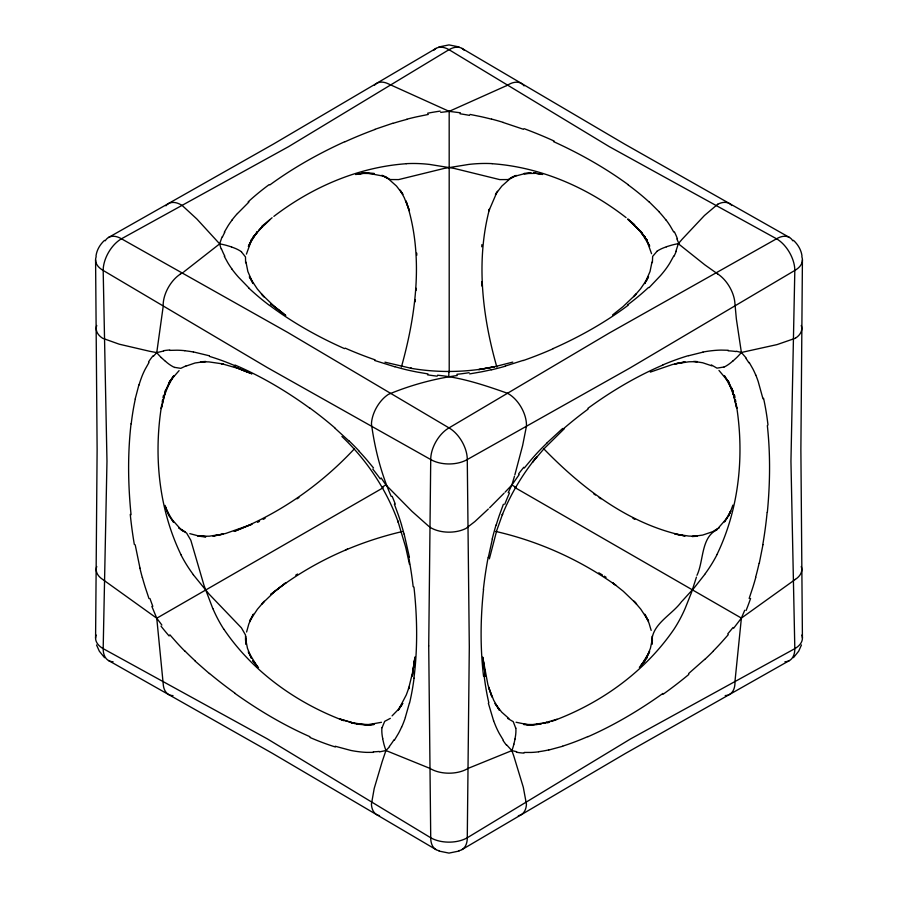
<?xml version="1.0" encoding="UTF-8"?>
<svg xmlns="http://www.w3.org/2000/svg" width="898" height="898" viewBox="0 0 898 898"><rect width="100%" height="100%" fill="white"/><g stroke="black" fill="none" stroke-linecap="round" stroke-linejoin="round"><path stroke-width="1.35" d="M448.82 372.21L448.82 371.446M449.213 370.605L449.18 111.363L388.531 83.941A25.694 14.817 59.4 0 0 374.477 85.276M95.581 638.085L97.119 449.449L95.581 259.904M802.419 259.915L800.881 449.651L802.419 638.096M163.178 305.937L163.212 303.647A25.694 14.66 -60 0 1 180.229 274.204M681.38 601.896C671.378 615.59 649.972 624.806 651.97 644.304L652.386 638.736L650.433 648.277L646.392 658.212L649.624 651.578L640.521 666.507L647.177 657.201L643.428 662.376M481.766 246.782L481.867 244.66M416.021 290.525L416.156 288.292M163.088 307.116L156.757 352.622L153.412 356.248M415.134 301.807L415.336 299.539M767.341 512.343C770.102 483.517 770.484 454.366 767.341 425.551M483.551 589.391C480.486 618.206 480.104 647.391 483.551 676.194M131.063 423.699C127.583 453.928 128.021 484.538 131.063 514.79M413.944 678.102C417.75 647.896 417.312 617.24 413.944 587.011M744.734 610.247L741.389 618.093L734.968 681.436A25.761 14.884 60.6 0 1 725.214 695.58M414.371 660.872L412.328 676.071L414.966 656.999L412.766 671.693L408.511 688.99L409.129 687.082L406.311 694.861L398.375 710.06L402.641 703.415L398.027 709.779L392.067 715.886M651.97 262.081L650.029 271.51L644.753 283.566L648.536 276.696L646.021 281.22M382.065 727.672L384.692 721.352L390.349 718.344M652.128 636.278L652.408 640.757M161.775 404.369C153.468 454.815 158.62 508.369 180.981 554.706M762.974 544.637L759.281 563.271M96.007 255.975C96.771 249.936 100.093 244.391 104.55 240.338M162.156 402.147L162.572 399.936M488.344 557.355L492.396 538.912M515.048 739.054L513.869 744.184M246.591 632.012L248.869 623.807L253.404 614.165L249.543 621.169L257.423 609.237L264.27 601.278L261.565 604.174L274.361 591.872L285.957 582.645L270.792 594.386C309.092 563.832 354.665 542.661 402.315 531.549M162.998 397.724L163.447 395.513M135.194 398.936L138.876 384.973M246.422 254.123L251.676 239.643L248.376 246.422L250.441 242.202M489.365 558.825L496.751 530.482L502.633 513.993L502.207 514.969C510.839 493.9 522.569 474.11 537.038 456.532L532.447 462.257L543.986 448.764L564.438 428.571M165.602 390.159L161.27 408.568L164.951 393.178L163.705 397.41L169.958 380.999L165.21 391.449L173.583 376.049L169.419 382.2L173.583 376.049M409.409 703.089L405.368 717.266M245.625 262.833L245.48 256.918L241.416 251.855M514.857 474.885L522.636 445.498L526.441 426.247A25.761 15.064 60 0 0 507.482 393.268C484.819 385.264 461.561 377.463 437.573 375.218M401.395 367.035C416.335 313.604 423.923 254.549 406.019 200.961L409.443 210.839L404.212 197.582L400.138 190.129L402.899 194.406L396.478 186.043L389.272 179.622M514.453 476.322L511.871 485.01L508.212 492.676M696.96 575.326C703.886 560.823 700.833 537.251 717.21 529.652M696.444 577.111L691.494 592.523L685.152 608.406A182.474 148.978 60.2 0 1 674.095 629.083C644.719 672.041 600.369 703.639 551.765 721.386M245.592 640.97L245.513 635.009L241.416 627.848L208.931 593.96L193.272 574.698M749.168 598.438L752.939 587.056A181.362 101.452 -61.8 0 0 755.768 577.392M801.465 644.944L798.704 651.151L793.45 657.662M729.771 513.723L732.891 505.125M503.396 504.261L499.299 515.463A181.362 107.839 -58.1 0 0 496.224 524.982M675.925 251.227L678.349 243.672L682.11 239.272L704.459 215.498L717.771 204.216M222.075 236.825L219.651 243.874L221.11 248.937M730.31 511.927L730.658 511.13L728.121 516.833L730.31 511.927L724.417 521.951L727.077 518.023L718.77 527.508M717.019 554.459C739.38 508.122 744.543 454.568 736.225 404.111M673.691 256.121L669.829 263.069A181.104 108.332 1.5 0 1 665.957 268.85A215.576 128.953 1.5 0 1 660.423 275.708L649.108 287.641M496.762 192.554L488.871 210.918L489.489 209.01C475.839 260.779 482.305 316.208 496.875 367.125M224.309 232.212L228.171 225.623A181.104 100.677 -1.5 0 1 232.043 220.122M249.666 243.818L257.502 231.471L250.935 240.63L254.078 236.331M148.989 362.5L145.218 369.157A181.519 100.845 61.5 0 0 142.389 375.263A219.045 121.533 61.6 0 0 138.977 385.074M647.189 279.087L640.6 288.741L633.786 296.666L636.435 293.826L623.1 306.588L612.593 314.951M497.481 191.263L495.438 194.451L501.836 186.088L509.031 179.667M399.913 707.669L402.641 703.415M394.379 740.244L398.476 733.408A181.519 108.636 58.5 0 0 401.541 727.155M505.114 492.138L511.871 485.01L519.179 474.604M795.359 579.39L741.389 618.093L733.632 628.252M704.728 574.462L694.154 587.909L681.997 601.256M170.923 379.977L179.084 370.627M254.583 235.59L257.322 232.167L252.787 237.644L261.98 227.048L258.95 230.214L269.669 220.01M524.286 468.038L531.077 459.866A182.114 108.276 -61.9 0 1 538.609 451.458A215.015 127.853 -61.9 0 1 547.084 442.961M640.689 665.811L645.224 660.322L639.354 667.337M513.533 176.39L508.044 179.566L499.748 179.611L454.107 168.397L429.637 164.435A182.474 149.001 60.2 0 0 406.21 163.661M728.278 634.673L721.195 642.676A182.114 101.889 -58.2 0 1 713.382 650.915M389.575 746.721L385.927 750.526L382.189 761.583L374.219 788.433L371.424 804.137A25.694 14.828 -59.4 0 0 379.528 815.631M237.499 213.544L248.892 202.084M354.351 448.865C320.934 484.617 279.817 513.533 234.176 531.403L252.001 524.23L225.589 533.491L212.916 536.095L223.131 534.153L209.245 536.196L197.919 536.229L205.844 536.656L198.054 535.803L189.804 533.636M504.092 493.193L489.635 507.74M488.344 509.009L474.907 521.536L466.017 528.406A25.694 14.985 0 0 1 432.005 528.406L429.873 527.193M547.039 442.837L562.653 428.469M704.683 659.379L688.665 673.522M261.745 226.375L272.094 217.754M185.819 365.957L180.79 368.348L174.65 367.361M732.959 361.03L736.82 357.438A61.075 49.996 -60 0 0 741.366 352.476L777.028 344.608L795.359 338.254M273.868 216.373C311.976 187.211 358.066 167.151 406.233 163.728M656.954 251.373L652.655 256.39L652.375 262.62M628.173 305.253C605.016 322.595 579.603 336.829 553.179 348.559M269.827 184.954C293.152 167.859 318.521 153.648 344.821 141.66M587.943 408.309C611.302 391.281 636.334 376.385 662.937 365.015M662.937 693.424C639.41 710.206 614.423 725.079 587.943 736.73M183.787 271.914L219.651 243.874L196.875 219.011L182.182 205.485A25.761 14.884 60.6 0 0 165.917 205.81M714.55 530.92L719.085 527.766L712.473 531.796M182.889 272.532L180.229 274.171M297.081 498.817L298.944 497.559M295.723 575.169L297.552 574.047M382.391 486.918L382.941 486.626M436.046 48.38L273.587 143.972L108.535 237.465M461.965 849.609L625.367 753.489L789.465 660.524M383.21 487.726L156.757 618.217L102.619 579.378A25.694 14.828 0.5 0 1 96.748 566.526M428.952 526.464L411.924 511.299L385.927 484.931L383.199 486.48M509.525 179.14L516.305 175.413L511.321 177.748M263.226 519.358L265.123 518.337M257.569 522.355L259.455 521.379M506.708 85.579L507.595 85.142A25.761 14.873 -59.5 0 1 524.073 85.894M506.45 85.703L449.18 111.363L440.716 112.385M468.015 768.419L511.871 750.605L516.664 751.705M723.867 367.035L716.941 368.135L711.396 364.936M186.021 366.092L195.091 362.983L205.575 361.512L200.501 361.759L208.953 361.905L223.131 363.959L221.177 363.555L238.195 368.449L251.956 373.837L234.187 366.676L248.308 372.468M711.8 531.986L702.685 535.073L692.291 536.499L697.353 536.241L688.901 536.084L674.869 534.041L685.095 535.983C629.599 524.802 582.207 488.445 543.526 448.551M650.309 372.109L672.58 364.465L685.118 361.905L674.869 363.847L688.934 361.793L697.398 361.625L693.582 361.423M374.904 129.334L392.853 123.228M515.183 176.165L523.545 173.943L531.189 173.033L523.949 173.55L535.186 173.381M523.096 360.401L505.147 366.103M547.522 722.856L549.643 722.127M666.383 246.748L671.771 245.12A62.433 50.962 0 0 1 678.338 243.65M381.459 722.295L366.665 724.978L374.051 724.45L366.665 724.978M438.853 46.977L449 44.9L459.024 46.932M459.147 851.023L449 853.1L438.976 851.068M96.748 325.48A25.694 14.839 -0.6 0 0 102.63 338.265L119.232 344.192L149.719 351.298L156.757 352.622L163.616 351.028M562.653 746.272L548.745 750.032M557.052 719.231L542.852 723.406L547.151 722.374L529.887 725.135L541.146 724.057L536.072 724.495M688.665 355.72L702.932 352.162M512.758 362.107L496.167 366.339L478.746 369.606L494.764 366.777C467.061 372.446 438.325 373.029 410.453 368.214L411.677 368.416L384.95 362.175M457.284 375.521C433.824 378.776 410.307 385.253 388.407 394.368A25.694 14.974 -60 0 0 371.446 423.845C374.792 448.63 381.1 473.594 391.259 496.471M428.301 114.439L416.571 116.852A181.104 101.384 -1.8 0 0 406.805 119.221M355.653 174.538L364.655 172.977L357.617 174.145M469.699 373.894L481.429 371.839A181.104 107.625 1.8 0 0 491.195 369.74M379.461 751.884L385.927 750.526L429.985 768.407A25.761 14.705 0 0 0 468.004 768.407M361.961 173.494L368.315 172.854L356.888 173.943M169.845 350.377L176.917 350.209A181.823 108.804 61.5 0 1 184.719 350.658M373.523 752.367L366.732 752.378A181.823 101.025 58.5 0 1 359.211 751.761A214.577 119.221 58.5 0 1 350.815 750.436L335.201 746.238M371.323 724.641L356.607 724.08L368 725.169L350.748 722.475L355.036 723.507L339.938 719.051L356.674 724.057M535.23 724.574L523.635 724.439L531.201 724.989L526.542 724.641M362.96 173.415L374.365 173.561L366.956 173.022L382.761 176.019M524.286 752.445L531.077 752.445A182.114 101.16 -58.5 0 0 538.609 751.817M200.759 536.387L205.844 536.656M728.278 350.265L721.195 350.097A182.114 109.006 -61.5 0 0 713.382 350.557A217.832 130.536 -61.7 0 0 702.954 352.05M492.138 163.705C540.978 167.14 587.685 187.682 626.063 217.597M449.18 111.363L460.427 112.789M694.929 361.535L702.719 362.77L711.856 365.845M528.372 724.776L516.047 722.25M427.953 373.905L417.491 372.109A182.036 108.164 -1.8 0 1 406.468 369.774A214.914 127.707 -1.8 0 1 394.896 366.698M540.686 174.111L533.681 172.944L542.639 174.493M470.047 114.428L480.509 116.549A182.036 101.912 1.8 0 1 491.532 119.187M193.407 351.926L209.402 355.799M181.059 529.865L186.604 533.064L190.825 540.248L204.026 585.44L212.826 608.631M736.27 351.219L741.389 352.499L746.283 358.122M507.718 718.456L513.241 721.655L515.733 728.188M495.561 531.403C538.677 541.213 579.794 559.723 615.848 585.294L612.784 582.892L623.268 591.243L636.559 603.995L633.921 601.144L640.701 609.069L648.603 621.102L644.831 614.221L649.018 623.156L651.162 630.418M394.817 366.788L374.589 360.457M503.183 122.487L523.411 129.267M231.617 246.95L226.229 245.322A62.433 51.029 0 0 0 219.662 243.863M384.759 176.345L390.282 179.544L398.6 179.6L444.286 168.397L468.745 164.424A182.159 148.731 -60.1 0 1 492.149 163.627M343.833 720.701C296.194 702.808 252.619 671.659 223.905 629.251M235.074 365.071C261.644 376.43 286.63 391.292 309.945 408.298M309.945 736.708C283.51 725.09 258.568 710.251 235.074 693.492M344.54 348.637C318.161 336.941 292.793 322.741 269.669 305.421M553.46 141.57C579.715 153.536 605.05 167.713 628.331 184.797M386.825 177.647L381.818 175.301L388.789 179.117M632.91 518.303L634.796 519.325M789.477 237.476L624.559 144.062L461.965 48.391M108.535 660.535L272.498 753.388L436.046 849.62M514.902 486.75L515.879 487.3L511.871 485.01M515.138 487.681L741.389 618.093M717.906 274.103L704.896 264.899L679.303 244.503L676.89 238.969M598.809 572.801L602.479 575.034M185.482 531.986L178.848 527.945L183.394 531.111M604.298 576.157L606.105 577.291M599.146 497.559L600.998 498.817M593.578 493.687L595.43 494.989M282.724 313.121L270.635 303.782L285.766 315.512L274.204 306.297L261.441 294.005L264.135 296.912L257.311 288.954L249.33 276.775L253.034 283.521L247.859 271.499L245.996 262.104M508.885 718.49L501.679 712.125L495.023 703.471L499.333 710.127L493.709 700.26L488.557 687.161L491.969 697.005L487.895 684.68L482.72 657.089L485.391 676.16L483.349 660.962M627.825 218.989L634.706 224.725M209.402 673.601L195.158 661.108M165.445 361.4L161.314 357.561M335.201 428.425L349.086 441.131M180.105 528.529L170.856 518.236L173.527 522.165L167.286 511.355L169.834 517.057L167.623 512.152M649.209 201.904L659.413 212.063M718.972 370.425L728.66 381.998L724.473 375.835L732.858 391.225L728.087 380.763L734.351 397.174L731.634 388.104L734.351 397.174M518.348 815.71A25.694 14.817 59.4 0 0 526.441 804.226L523.309 787.299L513.813 756.082L511.871 750.605L506.517 744.723M641.599 232.223L627.904 219.314L639.309 230.169L636.278 226.992L645.336 237.476L640.813 231.987L647.267 240.585L640.633 231.302L649.692 246.209L646.47 239.575L651.566 253.719M248.791 287.82L238.587 277.269A217.72 130.367 -1.6 0 1 231.886 269.063M793.417 240.294C797.873 244.368 801.229 249.913 801.993 255.975M104.583 657.706L99.341 651.207L96.535 644.955M341.914 436.495C366.968 460.225 386.544 489.691 398.241 522.176L397.848 520.963L405.739 547.353L409.522 564.46M169.845 634.785L176.917 642.788A181.823 101.743 58.2 0 0 184.719 651.016M258.512 667.528L252.686 660.546L257.389 666.731L248.308 651.791L251.462 658.29L247.455 648.266L245.581 638.759L245.996 644.326L245.872 636.491M373.523 467.959L366.732 459.798A181.823 108.074 61.9 0 0 359.211 451.402M161.864 625.042L156.757 618.217L151.863 606.419M381.122 477.927L385.927 484.931M503.396 740.334L499.299 733.498A181.362 108.568 -58.5 0 1 496.224 727.245A213.264 127.673 -58.5 0 1 493.619 720.701M749.168 362.365L752.939 369.022A181.362 100.733 -61.5 0 1 755.768 375.128M673.725 232.01L670.323 226.139A182.036 101.193 1.5 0 0 666.024 219.931M224.276 256.312L227.677 262.519A182.036 108.883 -1.5 0 0 231.976 269.041M394.379 504.182L398.476 515.373A181.519 107.917 58.1 0 1 401.541 524.892M165.692 507.269L168.195 513.959L165.064 505.372M493.586 720.735L488.344 703.19M148.989 598.573L145.218 587.191A181.519 101.564 61.8 0 1 142.389 577.526M404.179 534.187L409.409 557.254M733.082 392.931L736.764 408.321L732.42 389.912M139.976 568.097L135.194 544.783M762.974 398.802L758.193 381.515A213.264 118.446 -61.5 0 0 755.813 375.095M734.553 395.255L735.002 397.466M382.649 738.616L383.906 744.116A61.479 49.985 60 0 0 385.949 750.515M741.389 352.499L736.36 318.992L734.934 303.569A25.694 14.705 60 0 0 717.906 274.092M735.428 399.677L735.844 401.889M156.757 618.217L163.212 683.928A25.694 14.839 -60.5 0 0 173 695.624M481.979 286.148L481.766 281.68M416.728 253.101L416.784 255.257M448.82 371.693L448.82 376.183M345.461 549.958A353.52 212.343 2.2 0 1 347.548 549.048M379.259 751.435A169.385 93.1 56.9 0 1 373.287 751.817M335.369 746.979A351.241 193.788 58 0 1 310.057 737.505M235.096 693.256A351.241 193.25 57.8 0 1 209.436 673.41M195.214 660.928A217.383 121.32 58.1 0 1 184.786 650.848M169.127 635.986A161.393 89.082 58 0 1 161 626.13M513.892 744.195A61.075 49.749 -60 0 1 511.894 750.616M733.06 627.466A173.819 94.077 -57.8 0 1 727.773 633.831M713.427 651.039A215.015 120.287 -58.2 0 1 704.728 659.502M688.833 674.443A352.274 194.642 -57.9 0 1 663.005 694.322M587.977 736.517A352.274 193.699 -57.8 0 1 562.687 746.126M548.779 749.897A217.832 120.837 -58.4 0 1 538.654 751.705M524.017 753.096A161.528 89.34 -57.9 0 1 516.429 752.221M223.849 629.296A182.159 148.72 -60.1 0 1 212.871 608.586M515.867 728.143A35.74 29.129 -60 0 1 514.936 739.043M382.739 738.616A34.966 28.511 59.9 0 1 381.908 727.627M460.001 113.777A169.453 91.517 2.2 0 1 469.519 115.382M491.61 119.086A214.914 120.31 1.8 0 1 503.273 122.386M524.106 128.672A352.016 194.675 2.1 0 1 554.189 141.076M628.14 184.876A352.016 193.766 2.2 0 1 649.074 201.949M659.278 212.096A217.72 120.882 1.6 0 1 665.901 219.954M674.409 231.92A161.438 89.373 2.1 0 1 677.451 238.913M222.502 236.87A173.954 95.76 -2.9 0 1 224.814 232.279M231.953 220.1A215.576 119.838 -1.5 0 1 237.409 213.522M248.174 201.848A353.52 195.158 -2 0 1 269.086 184.662M345 141.794A353.52 194.619 -2.2 0 1 375.05 129.458M392.976 123.363A218.405 121.948 -1.8 0 1 406.917 119.367M427.616 113.227A161.618 89.261 -2 0 1 440.2 111.105M518.617 473.886A173.819 106.346 -62.4 0 1 523.77 467.286M562.866 429.266A352.274 211.76 -62.2 0 1 588.078 409.14M662.949 364.869A352.274 212.635 -62.4 0 1 688.687 355.552M728.098 350.815A161.528 97.018 -62.2 0 1 736.135 351.578M676.228 251.283A173.954 104.819 3 0 1 674.05 256.188M648.547 287.427A353.52 212.68 2.1 0 1 627.534 304.938M553.314 348.66A353.52 213.163 2.3 0 1 523.253 360.547M505.26 366.227A218.405 130.098 1.9 0 1 491.296 369.886M469.126 372.704A161.618 97.197 2 0 1 456.858 374.309M161.292 357.584A61.479 50.411 60 0 1 156.735 352.645M163.503 350.725A169.385 102.181 63.3 0 1 169.722 349.984M184.741 350.736A214.577 128.414 61.5 0 1 193.418 352.005M209.481 356.394A351.241 211.412 62.1 0 1 235.13 365.789M309.978 408.13A351.241 211.894 62.3 0 1 335.257 428.223M349.154 440.963A217.383 129.525 61.9 0 1 359.279 451.234M372.771 469.07A161.393 97.107 62.1 0 1 380.281 478.903M437.203 376.172A169.453 103.854 -2.3 0 1 427.504 374.814M375.162 359.885A352.016 211.423 -2.2 0 1 345.18 348.132M269.546 305.477A352.016 212.287 -2.3 0 1 248.634 287.888M224.837 256.199A161.438 96.883 -2.2 0 1 221.48 248.869M231.572 247.051A35.168 28.702 0 0 1 241.517 251.754M656.865 251.294A35.168 28.702 0 0 1 666.428 246.849M732.891 360.94A35.74 29.23 -60 0 1 723.911 367.181M174.616 367.507A34.966 28.59 59.9 0 1 165.501 361.31M152.817 606.33A174.156 94.29 62.2 0 1 149.966 598.551M142.299 577.515A213.488 119.445 61.8 0 1 139.886 568.086M134.33 544.48A352.97 195.057 62.1 0 1 130.266 514.408M131.22 423.822A352.97 194.136 62.2 0 1 135.306 399.049M148.552 361.939A161.786 89.497 62.1 0 1 153.087 355.776M193.339 574.664A183.181 149.562 -0.1 0 1 180.913 554.728M392.168 496.336A174.156 106.525 57.7 0 1 395.288 504.115M401.462 524.881A213.488 126.932 58.1 0 1 404.089 534.175M408.624 557.041A352.97 212.153 57.8 0 1 413.17 586.72M414.057 678.181A352.97 213.006 57.7 0 1 409.533 703.19M405.447 717.345A219.045 131.243 58.3 0 1 401.619 727.223M393.986 739.817A161.786 97.164 57.8 0 1 389.328 746.418M506.315 744.958A174.1 104.999 -56.9 0 1 503.149 740.603M488.826 702.808A354.508 213.477 -57.9 0 1 484.157 675.79M483.382 589.447A354.508 213.96 -57.6 0 1 488.142 557.4M492.216 538.946A218.809 130.423 -58.1 0 1 496.044 525.004M504.743 504.362A161.752 97.366 -57.9 0 1 509.492 492.912M746.025 358.482A174.1 95.738 -63 0 1 748.842 362.781M763.547 398.274A354.508 195.506 -62 0 1 767.981 425.046M767.128 512.444A354.508 194.956 -62.3 0 1 762.784 544.704M759.091 563.315A218.809 122.072 -61.9 0 1 755.588 577.414M750.582 598.461A161.752 89.239 -62 0 1 746.126 610.449M717.087 554.493A183.181 149.562 -0.1 0 1 704.661 574.428M113.069 661.736A25.75 14.862 -60.3 0 1 103.18 648.659A25.75 14.862 0.3 0 1 96.131 635.021M438.976 850.675A25.75 14.873 -59.8 0 1 430.726 837.767L267.424 738.931L103.18 648.659L106.974 461.258L103.18 270.444A25.75 14.862 -0.2 0 1 96.131 256.839M459.035 850.664A25.75 14.873 59.7 0 0 467.274 837.767L630.564 738.919L794.82 648.659A25.75 14.862 -0.2 0 0 801.869 635.032M784.942 661.736A25.75 14.862 60.2 0 0 794.82 648.659L790.947 461.269L794.82 270.444A25.75 14.862 0.3 0 0 801.869 256.85M464.333 50.389A25.75 14.873 -59.7 0 0 449 49.682A25.75 14.873 59.8 0 0 433.678 50.389M792.788 240.799A25.75 14.862 -60.2 0 0 776.545 238.789L609.36 146.688L449 49.682L288.595 146.643L121.455 238.789A25.75 14.862 60.3 0 0 105.223 240.799M801.252 566.526A25.694 14.839 -0.5 0 1 795.347 579.39M717.771 204.228A25.694 14.839 -60.6 0 1 731.78 205.53M801.252 325.491A25.694 14.828 0.6 0 1 795.359 338.254M428.716 645.92L430.726 837.767A25.75 14.806 0 0 0 467.274 837.767L469.306 646.975L467.274 459.54A25.75 14.918 60 0 0 449 427.897L287.686 332.417L121.455 238.789A25.75 14.817 -60 0 0 103.18 270.444L267.424 367.641L430.726 459.54A25.75 14.952 0 0 0 467.274 459.54L629.621 368.191L794.82 270.444A25.75 14.783 60 0 0 776.545 238.789L609.405 332.956L449 427.897A25.75 14.952 -60 0 0 430.726 459.54L428.716 645.92"/></g></svg>
